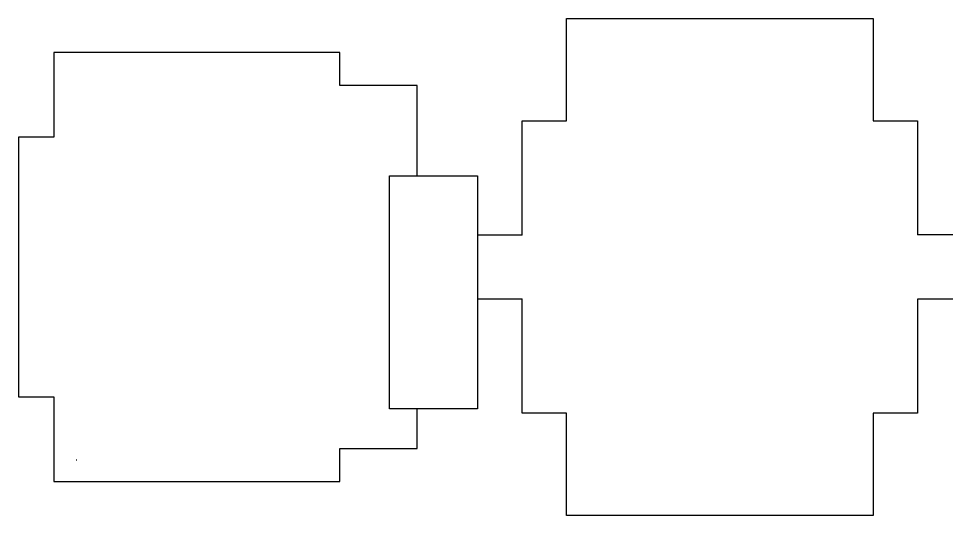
# Model space of a CAD drawing. Header units: inches. Extents: x -88 to 3164, y -85 to 1655.
# Drawn here: x -88 to 1328, y -85 to 673 of the extents above; entities that cross this region are included whole.
import ezdxf

# ---------------------------------------------------------------- set-up
doc = ezdxf.new("R2010")
doc.units = ezdxf.units.IN
doc.header["$LTSCALE"] = 10
doc.header["$MEASUREMENT"] = 0
doc.layers.add('A-ROOF', color=2, linetype='CONTINUOUS')
doc.layers.add('A-WALL', color=5, linetype='CONTINUOUS')

msp = doc.modelspace()

# ---------------------------------------------------------------- linework, layer by layer
at = {"layer": 'A-ROOF'}
for p, q in [((747.9, 517.4), (747.9, 673.4)), ((747.9, 673.4), (1215.9, 673.4)), ((1215.9, 673.4), (1215.9, 517.4)), ((-34.1, 621.4), (-34.1, 492.4)), ((401.9, 621.4), (-34.1, 621.4)), ((401.9, 571.4), (401.9, 621.4)), ((519.9, 571.4), (401.9, 571.4)), ((519.9, 433.4), (519.9, 571.4)), ((680.1, 342.9), (680.1, 517.4)), ((680.1, 517.4), (747.9, 517.4)), ((1215.9, 517.4), (1283.6, 517.4)), ((1283.6, 517.4), (1283.6, 343.4)), ((-88.1, 492.4), (-88.1, 96.4)), ((-34.1, 492.4), (-88.1, 492.4)), ((477.9, 77.9), (477.9, 433.4)), ((477.9, 433.4), (611.9, 433.4)), ((611.9, 433.4), (611.9, 245.8)), ((680.1, 342.9), (611.9, 342.9)), ((1360.1, 343.4), (1283.6, 343.4)), ((611.9, 245.9), (680.1, 245.9)), ((611.9, 245.8), (611.9, 77.9)), ((680.1, 71.4), (680.1, 245.9)), ((1360.1, 245.4), (1283.6, 245.4)), ((1283.6, 245.4), (1283.6, 71.4)), ((-88.1, 96.4), (-34.1, 96.4)), ((-34.1, 96.4), (-34.1, -32.6)), ((611.9, 77.9), (477.9, 77.9)), ((519.9, 17.4), (519.9, 78.2)), ((747.9, 71.4), (680.1, 71.4)), ((747.9, -84.6), (747.9, 71.4)), ((1283.6, 71.4), (1215.9, 71.4)), ((1215.9, 71.4), (1215.9, -84.6)), ((401.9, 17.4), (519.9, 17.4)), ((401.9, -32.6), (401.9, 17.4)), ((-34.1, -32.6), (401.9, -32.6)), ((1215.9, -84.6), (747.9, -84.6))]:
    msp.add_line(p, q, dxfattribs=at)
at = {"layer": 'A-WALL'}
msp.add_line((0, 0), (1, 0), dxfattribs=at)
msp.add_line((0, 0), (1, 0), dxfattribs=at)

doc.saveas('drawing.dxf')
